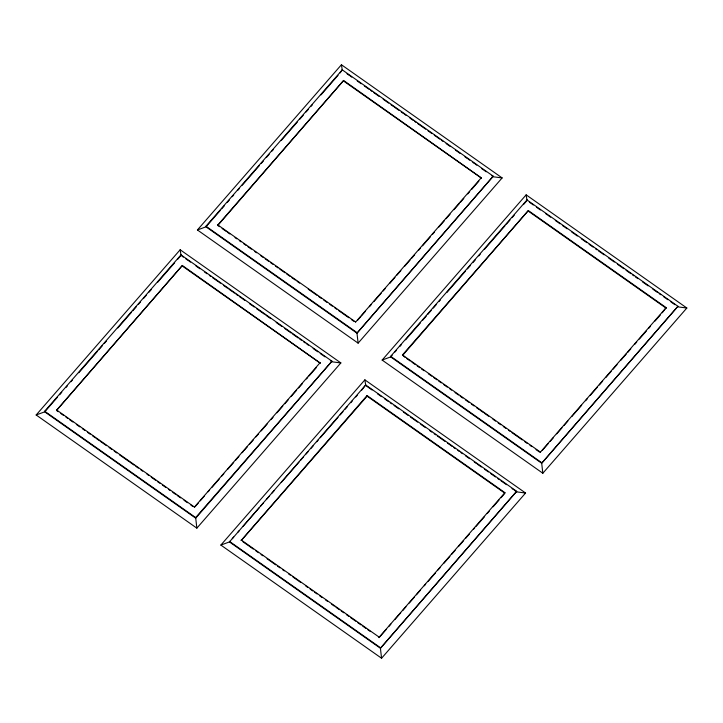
<?xml version="1.0" encoding="UTF-8"?>
<svg xmlns="http://www.w3.org/2000/svg" width="723" height="723" viewBox="0 0 723 723"><rect width="100%" height="100%" fill="white"/><g stroke="black" fill="none" stroke-linecap="round" stroke-linejoin="round"><path stroke-width="1.08" d="M331.974 361.202L195.716 518.174L44.727 411.839L44.69 411.242L180.994 254.867L331.974 361.202L195.671 517.578L196.846 528.142L36.159 414.984L180.163 249.76L340.858 362.928L196.855 528.152M197.424 229.959L341.428 64.754L502.133 177.921L358.12 343.145L197.424 229.977L205.992 226.823L220.19 210.538M493.24 176.195L356.981 333.167L205.992 226.823L205.956 226.227L342.259 69.86L493.24 176.195L356.981 333.167L358.111 343.136M53.249 402.06L44.727 411.839L36.159 414.975M53.954 401.247L57.506 397.18M59.638 394.731L61.762 392.291M66.028 387.401L67.447 385.775M70.99 381.699L72.408 380.072M78.798 372.743L97.262 351.568M98.68 349.941L102.232 345.865M104.356 343.425L106.489 340.976M117.849 327.953L131.333 312.472M132.752 310.845L136.304 306.769M138.436 304.329L140.56 301.889M143.407 298.626L146.245 295.373M149.083 292.11L151.215 289.67M157.605 282.341L174.641 262.792M177.478 259.539L180.316 256.276M221.609 208.911L224.455 205.648M227.293 202.395L229.417 199.946M232.264 196.692L233.683 195.065M237.939 190.176L239.358 188.549M242.196 185.287L254.27 171.441M254.975 170.628L259.241 165.739M261.365 163.299L263.497 160.858M266.335 157.596L269.173 154.342M272.02 151.08L273.439 149.453M281.247 140.497L297.569 121.762M299.702 119.322L303.253 115.246M306.091 111.993L308.224 109.544M311.062 106.29L312.481 104.663M321.003 94.885L333.068 81.039M333.782 80.226L338.039 75.337M340.162 72.896L342.259 69.86M56.502 410.33L182.341 265.477L320.217 363.018M217.759 225.088L343.606 80.47L481.482 178.003M182.341 265.477L56.511 410.474L58.238 411.685M343.606 80.47L217.777 225.468L219.503 226.679M194.342 507.185L320.19 362.566M355.599 322.106L481.455 177.551M195.02 506.805L198.292 503.054M200.262 500.795L204.193 496.285M208.125 491.776L209.435 490.266M212.056 487.266L219.259 478.997M221.88 475.987L223.85 473.737M227.781 469.227L233.674 462.458M235.644 460.199L238.915 456.448M242.196 452.688L243.506 451.179M244.157 450.429L247.438 446.669M249.399 444.419L253.33 439.909M255.96 436.9L258.581 433.89M261.202 430.881L267.103 424.112M271.044 419.593L273.005 417.334M276.945 412.824L282.847 406.055M284.817 403.796L288.088 400.027M291.369 396.267L296.62 390.248M298.581 387.989L302.521 383.479M306.453 378.96L307.763 377.46M309.083 375.951L316.294 367.682M357.596 320.289L360.876 316.529M361.536 315.779L365.467 311.261M369.399 306.751L371.369 304.491M373.99 301.482L381.211 293.204M383.172 290.944L385.142 288.694M389.733 283.425L394.984 277.406M396.945 275.147L400.885 270.637M404.817 266.118L410.068 260.099M411.378 258.599L414.659 254.83M418.59 250.321L420.56 248.061M422.521 245.811L430.384 236.783M432.354 234.532L434.315 232.273M438.906 227.013L444.148 221.003M446.109 218.744L450.04 214.234M453.972 209.724L459.213 203.714M460.524 202.205L463.805 198.445M467.736 193.936L469.697 191.685M471.667 189.426L478.87 181.157M220.867 545.07L364.88 379.855L525.576 493.023L381.572 658.246L220.867 545.079L229.444 541.925L380.425 648.269L381.563 658.237M526.154 194.849L686.841 308.016L542.837 473.24L382.142 360.072L526.145 194.849L527.013 200.551L523.461 204.618M229.444 541.925L365.702 384.961L516.692 491.297L380.425 648.269L516.692 491.297M677.957 306.29L541.69 463.253L390.709 356.918L390.673 356.322L526.977 199.946L677.957 306.29L541.69 463.253L542.828 473.231M232.282 538.671L233.701 537.044M237.957 532.155L239.376 530.528M242.928 526.461L254.279 513.438M254.984 512.625L259.241 507.736M260.66 506.109L263.506 502.856M266.344 499.593L269.182 496.34M272.02 493.086L274.144 490.646M281.238 482.503L298.988 462.151M300.406 460.515L303.244 457.261M306.091 453.999L308.215 451.55M311.062 448.296L313.186 445.847M316.737 441.78L318.156 440.144M320.289 437.704L338.048 417.334M340.181 414.894L343.018 411.631M345.151 409.182L347.275 406.742M350.827 402.666L352.246 401.039M355.797 396.963L357.225 395.336M361.482 390.447L365.702 384.961M392.128 355.291L390.709 356.918L382.142 360.054M394.966 352.029L396.394 350.402M399.936 346.326L401.364 344.699M405.621 339.81L420.533 322.702M422.666 320.253L426.218 316.177M427.636 314.55L431.188 310.474M433.321 308.034L436.159 304.772M439.006 301.518L440.424 299.882M446.814 292.553L465.278 271.369M467.401 268.929L470.239 265.675M473.077 262.413L475.21 259.973M478.762 255.906L480.18 254.279M484.437 249.39L505.015 225.784M506.434 224.157L509.977 220.081M512.11 217.641L514.234 215.201M241.22 540.415L367.058 395.571L504.907 492.661L504.943 493.258L367.094 396.168L367.058 395.571M405.079 357.379L402.458 354.957L528.323 210.565L666.172 307.646L662.277 312.761M241.229 540.569L367.094 396.168M402.494 355.553L528.323 210.565M379.06 637.352L504.907 492.661M540.316 452.273L666.172 307.646M379.078 637.65L386.29 629.381M388.911 626.371L390.872 624.121M394.812 619.602L400.714 612.833M402.675 610.583L405.955 606.823M409.227 603.063L414.478 597.044M416.439 594.785L420.379 590.275M424.311 585.766L425.621 584.256M428.242 581.247L435.454 572.978M438.075 569.968L440.045 567.709M443.976 563.199L449.878 556.43M451.839 554.17L455.119 550.411M458.4 546.651L463.642 540.641M465.612 538.382L469.543 533.872M473.475 529.353L474.785 527.853M476.095 526.344L484.618 516.574M487.239 513.565L489.209 511.306M493.14 506.796L499.042 500.027M501.012 497.767L504.283 494.008M542.313 450.384L548.206 443.615M550.176 441.364L553.457 437.605M556.728 433.845L561.979 427.826M563.94 425.567L567.88 421.057M571.812 416.547L573.122 415.038M573.773 414.288L581.644 405.26M585.576 400.75L587.546 398.49M590.167 395.49L597.379 387.212M599.34 384.952L602.62 381.193M605.901 377.433L611.143 371.423M613.113 369.164L617.044 364.654M620.976 360.135L622.286 358.635M622.946 357.885L626.217 354.125M627.528 352.616L630.808 348.857M634.74 344.347L636.71 342.087M639.331 339.078L646.543 330.809M648.513 328.549L650.474 326.299M655.065 321.03L660.307 315.011M677.993 306.886L686.841 308.016M516.728 491.893L525.567 493.023M502.124 177.921L493.285 176.792L491.712 175.68M340.858 362.937L332.02 361.807L330.438 360.696M347.013 73.773L349.372 75.436M350.158 75.987L351.73 77.099M357.234 80.976L361.166 83.741M364.32 85.965L369.037 89.281M370.61 90.393L372.182 91.496M373.755 92.607L379.259 96.484M383.19 99.25L388.694 103.127M391.053 104.79L393.411 106.453M394.198 107.004L398.915 110.33M401.274 111.993L403.633 113.656M404.419 114.207L405.992 115.319M409.923 118.084L413.068 120.298M414.641 121.41L416.213 122.512M417.786 123.624L425.657 129.164M428.016 130.827L431.947 133.592M434.306 135.255L435.879 136.358M436.665 136.918L439.81 139.132M441.382 140.235L442.955 141.347M446.1 143.561L450.031 146.326M455.535 150.203L457.108 151.315M457.894 151.866L460.253 153.529M464.97 156.855L467.329 158.518M468.115 159.069L469.688 160.181M472.833 162.395L474.405 163.497M475.192 164.058L476.764 165.16M481.482 168.486L483.85 170.149M484.636 170.7L486.208 171.803M529.372 202.205L530.944 203.317M531.73 203.868L533.303 204.98M536.448 207.194L540.379 209.959M545.883 213.836L547.456 214.948M548.242 215.499L550.601 217.162M555.318 220.488L557.677 222.151M558.463 222.702L560.036 223.805M562.395 225.468L564.753 227.13M565.54 227.682L567.121 228.793M571.839 232.119L574.198 233.782M574.984 234.333L577.343 235.996M581.274 238.762L586.778 242.639M589.137 244.302L593.068 247.067M595.427 248.73L596.999 249.842M598.572 250.944L601.717 253.158M602.503 253.719L604.076 254.821M608.793 258.147L611.152 259.81M611.938 260.361L614.297 262.024M617.442 264.238L621.373 267.013M622.16 267.564L623.732 268.667M626.091 270.33L630.817 273.656M632.39 274.758L633.963 275.87M635.535 276.981L637.894 278.635M642.611 281.961L648.115 285.838M652.833 289.164L657.55 292.49M659.123 293.592L660.695 294.704M663.841 296.918L665.413 298.021M666.199 298.581L667.772 299.684M670.917 301.898L674.848 304.672M343.651 81.066L481.491 178.156M528.359 211.161L666.208 308.242M217.74 224.862L355.589 321.952M402.458 354.957L540.307 452.047M222.088 228.495L226.398 231.532M227.257 232.137L229.842 233.963M235.011 237.596L236.737 238.816M239.322 240.632L241.039 241.844M243.624 243.669L246.209 245.486M247.935 246.706L251.378 249.128M254.83 251.559L256.548 252.77M260.858 255.806L263.443 257.623M265.169 258.834L268.613 261.265M270.339 262.476L272.923 264.302M275.508 266.118L278.093 267.935M279.81 269.155L284.979 272.797M286.706 274.008L290.149 276.43M291.875 277.65L295.318 280.072M297.045 281.292L299.629 283.109M308.242 289.173L312.553 292.209M313.411 292.815L316.864 295.246M318.581 296.457L321.166 298.274M323.75 300.099L327.194 302.521M329.778 304.347L332.363 306.163M334.948 307.989L336.674 309.2M338.4 310.411L341.843 312.842M342.702 313.448L348.739 317.695M351.324 319.512L353.909 321.337M406.805 358.59L410.248 361.021M411.974 362.232L415.418 364.663M417.144 365.874L419.729 367.691M421.446 368.911L424.03 370.727M428.341 373.764L431.785 376.186M433.511 377.397L436.954 379.828M438.68 381.039L441.265 382.865M443.85 384.681L447.293 387.112M449.878 388.929L451.604 390.14M455.047 392.571L458.499 395.002M460.217 396.213L462.801 398.03M465.386 399.855L468.838 402.277M471.423 404.103L474.008 405.919M476.593 407.745L479.177 409.561M480.036 410.167L483.479 412.598M484.347 413.204L488.649 416.24M492.959 419.268L495.544 421.093M498.129 422.91L500.714 424.726M503.298 426.552L505.883 428.368M508.468 430.194L510.185 431.405M511.911 432.616L517.939 436.864M518.807 437.469L522.25 439.9M524.835 441.717L527.419 443.542M530.004 445.359L531.73 446.579M536.032 449.607L539.485 452.038M205.956 226.227L356.945 332.562M390.673 356.322L541.654 462.657M181.816 256.014L183.389 257.126M185.748 258.789L188.107 260.452M188.893 261.003L190.465 262.115M195.969 265.992L199.9 268.757M204.618 272.083L206.977 273.746M209.336 275.4L210.908 276.511M212.49 277.614L217.994 281.491M218.78 282.051L220.352 283.154M223.497 285.368L227.429 288.143M229.001 289.245L232.146 291.468M232.933 292.02L234.505 293.122M236.078 294.234L237.65 295.346M239.223 296.448L241.581 298.111M242.368 298.662L244.726 300.325M249.444 303.651L251.803 305.314M252.589 305.865L254.162 306.977M256.52 308.631L264.383 314.171M265.956 315.282L270.673 318.599M276.186 322.476L281.69 326.353M284.835 328.576L288.766 331.342M289.552 331.893L291.125 333.005M292.698 334.107L298.201 337.984M299.774 339.096L301.346 340.199M303.705 341.862L305.278 342.973M306.85 344.076L308.423 345.187M313.14 348.513L317.858 351.83M320.217 353.493L322.575 355.156M323.362 355.707L324.934 356.819M366.534 386.109L372.038 389.986M377.542 393.863L379.114 394.975M379.9 395.526L381.473 396.638M384.618 398.852L388.549 401.617M390.122 402.729L391.694 403.832M394.053 405.495L398.771 408.82M403.488 412.146L408.206 415.463M410.565 417.126L412.923 418.789M413.71 419.34L417.641 422.115M420.795 424.329L425.513 427.645M429.444 430.42L431.803 432.083M434.161 433.746L435.734 434.848M437.307 435.96L445.169 441.5M447.528 443.154L449.887 444.817M450.673 445.377L452.246 446.48M453.818 447.591L455.391 448.694M457.749 450.357L459.322 451.468M460.894 452.571L462.467 453.683M465.612 455.897L469.543 458.662M474.261 461.988L476.62 463.651M477.406 464.202L481.346 466.977M484.491 469.191L488.423 471.956M490.781 473.619L495.499 476.945M497.858 478.608L499.43 479.71M501.003 480.822L506.507 484.699M512.011 488.576L513.583 489.679M514.369 490.23L515.942 491.342M182.377 266.073L320.226 363.163M56.475 409.878L194.324 506.968M241.193 539.973L379.042 637.053M60.822 413.511L63.407 415.327M65.992 417.153L67.718 418.364M69.435 419.575L72.887 422.006M76.331 424.428L79.774 426.859M82.359 428.676L84.943 430.501M87.528 432.318L90.113 434.143M92.698 435.96L95.282 437.776M96.141 438.391L99.593 440.813M100.452 441.419L106.48 445.666M109.065 447.492L111.649 449.308M114.234 451.134L116.819 452.95M119.403 454.767L128.884 461.446M129.742 462.051L134.053 465.088M135.779 466.299L138.364 468.115M140.949 469.941L142.666 471.152M146.977 474.189L148.703 475.4M151.288 477.225L155.59 480.253M157.316 481.473L159.9 483.289M162.485 485.106L165.929 487.537M168.513 489.354L170.239 490.574M172.824 492.39L175.409 494.216M177.135 495.427L180.578 497.849M184.022 500.28L187.474 502.702M190.917 505.133L192.643 506.344M242.955 541.78L248.983 546.028M249.842 546.633L253.294 549.064M255.879 550.881L258.463 552.706M261.048 554.523L262.765 555.734M267.076 558.771L270.519 561.202M271.387 561.807L275.689 564.844M277.415 566.055L280 567.871M282.585 569.697L284.311 570.908M288.613 573.945L290.339 575.156M292.923 576.972L297.225 580.009M298.093 580.614L300.678 582.44M305.847 586.082L307.564 587.293M310.149 589.109L312.734 590.935M314.46 592.146L317.045 593.963M319.629 595.788L322.214 597.605M325.657 600.036L327.383 601.247M331.694 604.283L334.279 606.1M335.996 607.311L339.449 609.742M341.166 610.953L343.75 612.779M346.335 614.595L348.92 616.421M350.646 617.632L355.815 621.274M357.542 622.485L360.985 624.916M362.711 626.127L366.154 628.549M367.88 629.769L370.465 631.586M44.69 411.242L195.671 517.578M229.399 541.328L380.388 647.672M341.437 64.754L342.295 70.456M364.889 379.855L365.748 385.558M180.172 249.76L181.03 255.463L180.994 254.867M526.977 199.946L527.013 200.551"/></g></svg>
